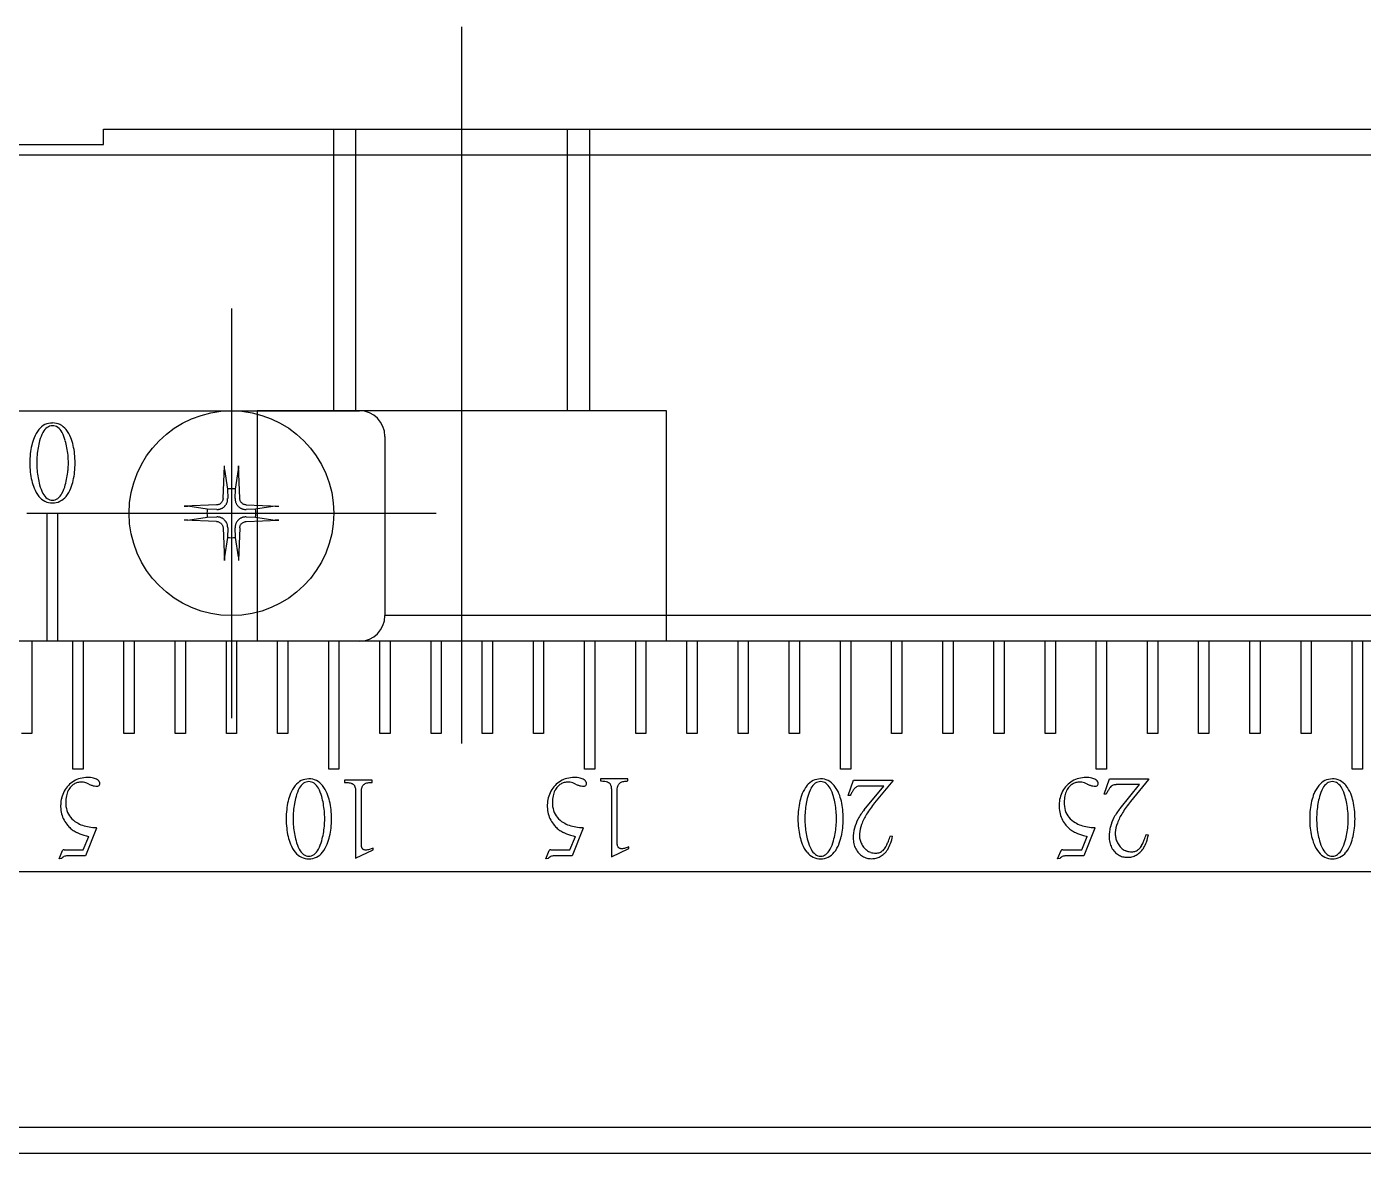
# Model space of a CAD drawing. Extents: x 1 to 272, y 0 to 189.
# Drawn here: x 140.26 to 166.38, y 167.35 to 189.35 of the extents above; entities that cross this region are included whole.
import ezdxf

# ---------------------------------------------------------------- set-up
doc = ezdxf.new("R2010")
doc.units = 0
doc.linetypes.add('CENTER', pattern=[50.8, 31.75, -6.35, 6.35, -6.35])
doc.linetypes.add('DASHED', pattern=[19.05, 12.7, -6.35])
doc.layers.get('0').update_dxf_attribs({"linetype": 'CONTINUOUS'})
doc.layers.add('CENTER', color=1, linetype='CENTER')

msp = doc.modelspace()

# ---------------------------------------------------------------- linework, layer by layer
at = {"color": 7, "linetype": 'CONTINUOUS'}
for p, q in [((141.765, 187.045), (141.765, 187.345)), ((141.765, 187.345), (180.765, 187.345)), ((130.765, 187.045), (141.765, 187.045)), ((91.265, 186.845), (181.265, 186.845)), ((125.765, 181.845), (146.765, 181.845)), ((147.265, 181.345), (147.265, 177.845)), ((144.102, 180.134), (144.127, 180.771)), ((144.126, 180.76), (144.127, 180.771)), ((144.126, 180.75), (144.126, 180.76)), ((144.126, 180.739), (144.126, 180.75)), ((144.126, 180.734), (144.126, 180.739)), ((144.126, 180.729), (144.126, 180.734)), ((144.126, 180.72), (144.126, 180.729)), ((144.403, 180.771), (144.403, 180.76)), ((144.427, 180.134), (144.403, 180.771)), ((144.403, 180.76), (144.403, 180.75)), ((144.403, 180.75), (144.403, 180.739)), ((144.403, 180.739), (144.403, 180.734)), ((144.403, 180.734), (144.403, 180.729)), ((144.403, 180.729), (144.403, 180.72)), ((144.126, 180.716), (144.126, 180.72)), ((144.127, 180.712), (144.126, 180.716)), ((144.127, 180.708), (144.127, 180.712)), ((144.127, 180.705), (144.127, 180.708)), ((144.127, 180.702), (144.127, 180.705)), ((144.128, 180.699), (144.127, 180.702)), ((144.128, 180.699), (144.187, 180.317)), ((144.342, 180.317), (144.402, 180.699)), ((144.403, 180.712), (144.402, 180.708)), ((144.402, 180.708), (144.402, 180.705)), ((144.402, 180.705), (144.402, 180.702)), ((144.402, 180.702), (144.402, 180.699)), ((144.403, 180.72), (144.403, 180.716)), ((144.403, 180.716), (144.403, 180.712)), ((144.187, 180.317), (144.192, 180.132)), ((144.338, 180.132), (144.342, 180.317)), ((143.975, 180.008), (143.339, 179.983)), ((143.339, 179.983), (143.349, 179.984)), ((143.349, 179.984), (143.36, 179.984)), ((143.36, 179.984), (143.37, 179.984)), ((143.37, 179.984), (143.375, 179.984)), ((143.375, 179.984), (143.38, 179.984)), ((143.38, 179.984), (143.39, 179.984)), ((143.39, 179.984), (143.394, 179.983)), ((143.394, 179.983), (143.398, 179.983)), ((143.398, 179.983), (143.402, 179.983)), ((143.402, 179.983), (143.405, 179.983)), ((143.405, 179.983), (143.408, 179.982)), ((143.408, 179.982), (143.411, 179.982)), ((143.792, 179.922), (143.411, 179.982)), ((143.988, 180.009), (143.975, 180.008)), ((144, 180.011), (143.988, 180.009)), ((144.012, 180.014), (144, 180.011)), ((144.023, 180.018), (144.012, 180.014)), ((144.035, 180.024), (144.023, 180.018)), ((144.045, 180.03), (144.035, 180.024)), ((144.055, 180.038), (144.045, 180.03)), ((144.064, 180.046), (144.055, 180.038)), ((144.072, 180.055), (144.064, 180.046)), ((144.079, 180.065), (144.072, 180.055)), ((144.086, 180.075), (144.079, 180.065)), ((144.091, 180.087), (144.086, 180.075)), ((144.096, 180.098), (144.091, 180.087)), ((144.099, 180.11), (144.096, 180.098)), ((144.101, 180.122), (144.099, 180.11)), ((144.102, 180.134), (144.101, 180.122)), ((144.428, 180.122), (144.427, 180.134)), ((144.43, 180.11), (144.428, 180.122)), ((144.433, 180.098), (144.43, 180.11)), ((144.438, 180.086), (144.433, 180.098)), ((144.443, 180.075), (144.438, 180.086)), ((144.45, 180.064), (144.443, 180.075)), ((144.457, 180.055), (144.45, 180.064)), ((144.465, 180.046), (144.457, 180.055)), ((144.474, 180.038), (144.465, 180.046)), ((144.484, 180.03), (144.474, 180.038)), ((144.495, 180.024), (144.484, 180.03)), ((144.506, 180.018), (144.495, 180.024)), ((144.518, 180.014), (144.506, 180.018)), ((144.53, 180.011), (144.518, 180.014)), ((144.542, 180.009), (144.53, 180.011)), ((144.554, 180.008), (144.542, 180.009)), ((144.554, 180.008), (145.191, 179.983)), ((145.119, 179.982), (144.737, 179.922)), ((145.119, 179.982), (145.121, 179.982)), ((145.121, 179.982), (145.124, 179.983)), ((145.124, 179.983), (145.128, 179.983)), ((145.128, 179.983), (145.131, 179.983)), ((145.131, 179.983), (145.135, 179.983)), ((145.135, 179.983), (145.14, 179.984)), ((145.14, 179.984), (145.149, 179.984)), ((145.149, 179.984), (145.154, 179.984)), ((145.154, 179.984), (145.159, 179.984)), ((145.159, 179.984), (145.17, 179.984)), ((145.17, 179.984), (145.18, 179.984)), ((145.18, 179.984), (145.191, 179.983)), ((140.665, 177.345), (140.665, 179.845)), ((140.665, 179.845), (140.865, 179.845)), ((140.865, 179.845), (140.865, 177.345)), ((143.349, 179.707), (143.339, 179.707)), ((143.975, 179.683), (143.339, 179.707)), ((143.36, 179.706), (143.349, 179.707)), ((143.37, 179.706), (143.36, 179.706)), ((143.375, 179.706), (143.37, 179.706)), ((143.38, 179.706), (143.375, 179.706)), ((143.39, 179.707), (143.38, 179.706)), ((143.394, 179.707), (143.39, 179.707)), ((143.398, 179.707), (143.394, 179.707)), ((143.402, 179.707), (143.398, 179.707)), ((143.405, 179.708), (143.402, 179.707)), ((143.408, 179.708), (143.405, 179.708)), ((143.411, 179.708), (143.408, 179.708)), ((143.411, 179.708), (143.792, 179.768)), ((143.977, 179.918), (143.792, 179.922)), ((143.792, 179.768), (143.977, 179.772)), ((144.737, 179.922), (144.552, 179.918)), ((144.552, 179.772), (144.737, 179.768)), ((144.554, 179.683), (145.191, 179.707)), ((144.737, 179.768), (145.119, 179.708)), ((145.121, 179.708), (145.119, 179.708)), ((145.124, 179.708), (145.121, 179.708)), ((145.128, 179.707), (145.124, 179.708)), ((145.131, 179.707), (145.128, 179.707)), ((145.135, 179.707), (145.131, 179.707)), ((145.14, 179.707), (145.135, 179.707)), ((145.149, 179.706), (145.14, 179.707)), ((145.154, 179.706), (145.149, 179.706)), ((145.159, 179.706), (145.154, 179.706)), ((145.17, 179.706), (145.159, 179.706)), ((145.18, 179.707), (145.17, 179.706)), ((145.191, 179.707), (145.18, 179.707)), ((143.975, 179.683), (143.987, 179.682)), ((143.987, 179.682), (143.999, 179.68)), ((143.999, 179.68), (144.011, 179.676)), ((144.011, 179.676), (144.023, 179.672)), ((144.023, 179.672), (144.034, 179.666)), ((144.034, 179.666), (144.045, 179.66)), ((144.045, 179.66), (144.055, 179.652)), ((144.055, 179.652), (144.064, 179.644)), ((144.064, 179.644), (144.072, 179.636)), ((144.072, 179.636), (144.079, 179.626)), ((144.079, 179.626), (144.086, 179.615)), ((144.086, 179.615), (144.091, 179.604)), ((144.091, 179.604), (144.096, 179.592)), ((144.096, 179.592), (144.099, 179.58)), ((144.099, 179.58), (144.101, 179.568)), ((144.101, 179.568), (144.102, 179.556)), ((144.102, 179.556), (144.127, 178.919)), ((144.192, 179.558), (144.187, 179.373)), ((144.342, 179.373), (144.338, 179.558)), ((144.427, 179.556), (144.403, 178.919)), ((144.427, 179.556), (144.428, 179.568)), ((144.428, 179.568), (144.43, 179.58)), ((144.43, 179.58), (144.433, 179.592)), ((144.433, 179.592), (144.438, 179.604)), ((144.438, 179.604), (144.443, 179.615)), ((144.443, 179.615), (144.45, 179.626)), ((144.45, 179.626), (144.457, 179.635)), ((144.457, 179.635), (144.465, 179.644)), ((144.465, 179.644), (144.474, 179.652)), ((144.474, 179.652), (144.484, 179.66)), ((144.484, 179.66), (144.495, 179.666)), ((144.495, 179.666), (144.506, 179.672)), ((144.506, 179.672), (144.517, 179.676)), ((144.517, 179.676), (144.53, 179.679)), ((144.53, 179.679), (144.542, 179.682)), ((144.542, 179.682), (144.554, 179.683)), ((144.187, 179.373), (144.128, 178.991)), ((144.402, 178.991), (144.342, 179.373)), ((144.126, 178.974), (144.127, 178.979)), ((144.126, 178.97), (144.126, 178.974)), ((144.126, 178.961), (144.126, 178.97)), ((144.126, 178.956), (144.126, 178.961)), ((144.126, 178.951), (144.126, 178.956)), ((144.126, 178.94), (144.126, 178.951)), ((144.126, 178.93), (144.126, 178.94)), ((144.127, 178.919), (144.126, 178.93)), ((144.127, 178.988), (144.128, 178.991)), ((144.127, 178.985), (144.127, 178.988)), ((144.127, 178.982), (144.127, 178.985)), ((144.127, 178.979), (144.127, 178.982)), ((144.402, 178.991), (144.402, 178.988)), ((144.402, 178.988), (144.402, 178.985)), ((144.402, 178.985), (144.402, 178.982)), ((144.402, 178.982), (144.403, 178.979)), ((144.403, 178.979), (144.403, 178.974)), ((144.403, 178.974), (144.403, 178.97)), ((144.403, 178.97), (144.403, 178.961)), ((144.403, 178.961), (144.403, 178.956)), ((144.403, 178.956), (144.403, 178.951)), ((144.403, 178.951), (144.403, 178.94)), ((144.403, 178.94), (144.403, 178.93)), ((144.403, 178.93), (144.403, 178.919)), ((180.765, 177.845), (147.265, 177.845)), ((181.265, 177.345), (91.265, 177.345)), ((140.365, 177.345), (140.365, 175.545)), ((141.165, 174.845), (141.165, 177.345)), ((141.365, 177.345), (141.365, 174.845)), ((142.165, 175.545), (142.165, 177.345)), ((142.365, 177.345), (142.365, 175.545)), ((143.165, 175.545), (143.165, 177.345)), ((143.365, 177.345), (143.365, 175.545)), ((144.165, 175.545), (144.165, 177.345)), ((144.365, 177.345), (144.365, 175.545)), ((145.165, 175.545), (145.165, 177.345)), ((145.365, 177.345), (145.365, 175.545)), ((146.165, 174.845), (146.165, 177.345)), ((146.365, 177.345), (146.365, 174.845)), ((147.165, 175.545), (147.165, 177.345)), ((147.365, 177.345), (147.365, 175.545)), ((148.165, 175.545), (148.165, 177.345)), ((148.365, 177.345), (148.365, 175.545)), ((149.165, 175.545), (149.165, 177.345)), ((149.365, 177.345), (149.365, 175.545)), ((150.165, 175.545), (150.165, 177.345)), ((150.365, 177.345), (150.365, 175.545)), ((151.165, 174.845), (151.165, 177.345)), ((151.365, 177.345), (151.365, 174.845)), ((152.165, 175.545), (152.165, 177.345)), ((152.365, 177.345), (152.365, 175.545)), ((153.165, 175.545), (153.165, 177.345)), ((153.365, 177.345), (153.365, 175.545)), ((154.165, 175.545), (154.165, 177.345)), ((154.365, 177.345), (154.365, 175.545)), ((155.165, 175.545), (155.165, 177.345)), ((155.365, 177.345), (155.365, 175.545)), ((156.165, 174.845), (156.165, 177.345)), ((156.365, 177.345), (156.365, 174.845)), ((157.165, 175.545), (157.165, 177.345)), ((157.365, 177.345), (157.365, 175.545)), ((158.165, 175.545), (158.165, 177.345)), ((158.365, 177.345), (158.365, 175.545)), ((159.165, 175.545), (159.165, 177.345)), ((159.365, 177.345), (159.365, 175.545)), ((160.165, 175.545), (160.165, 177.345)), ((160.365, 177.345), (160.365, 175.545)), ((161.165, 174.845), (161.165, 177.345)), ((161.365, 177.345), (161.365, 174.845)), ((162.165, 175.545), (162.165, 177.345)), ((162.365, 177.345), (162.365, 175.545)), ((163.165, 175.545), (163.165, 177.345)), ((163.365, 177.345), (163.365, 175.545)), ((164.165, 175.545), (164.165, 177.345)), ((164.365, 177.345), (164.365, 175.545)), ((165.165, 175.545), (165.165, 177.345)), ((165.365, 177.345), (165.365, 175.545)), ((166.165, 174.845), (166.165, 177.345)), ((166.365, 177.345), (166.365, 174.845)), ((140.365, 175.545), (140.165, 175.545)), ((142.365, 175.545), (142.165, 175.545)), ((143.365, 175.545), (143.165, 175.545)), ((144.365, 175.545), (144.165, 175.545)), ((145.365, 175.545), (145.165, 175.545)), ((147.365, 175.545), (147.165, 175.545)), ((148.365, 175.545), (148.165, 175.545)), ((149.365, 175.545), (149.165, 175.545)), ((150.365, 175.545), (150.165, 175.545)), ((152.365, 175.545), (152.165, 175.545)), ((153.365, 175.545), (153.165, 175.545)), ((154.365, 175.545), (154.165, 175.545)), ((155.365, 175.545), (155.165, 175.545)), ((157.365, 175.545), (157.165, 175.545)), ((158.365, 175.545), (158.165, 175.545)), ((159.365, 175.545), (159.165, 175.545)), ((160.365, 175.545), (160.165, 175.545)), ((162.365, 175.545), (162.165, 175.545)), ((163.365, 175.545), (163.165, 175.545)), ((164.365, 175.545), (164.165, 175.545)), ((165.365, 175.545), (165.165, 175.545)), ((141.365, 174.845), (141.165, 174.845)), ((146.365, 174.845), (146.165, 174.845)), ((151.365, 174.845), (151.165, 174.845)), ((156.365, 174.845), (156.165, 174.845)), ((161.365, 174.845), (161.165, 174.845)), ((166.365, 174.845), (166.165, 174.845)), ((147.013, 174.629), (146.477, 174.629)), ((146.477, 174.629), (146.477, 174.588)), ((146.477, 174.588), (146.499, 174.588)), ((146.499, 174.588), (146.521, 174.587)), ((146.521, 174.587), (146.543, 174.585)), ((146.543, 174.585), (146.564, 174.582)), ((146.564, 174.582), (146.585, 174.578)), ((146.585, 174.578), (146.604, 174.573)), ((146.604, 174.573), (146.613, 174.569)), ((146.613, 174.569), (146.622, 174.565)), ((146.622, 174.565), (146.631, 174.561)), ((146.631, 174.561), (146.64, 174.556)), ((146.64, 174.556), (146.646, 174.55)), ((146.646, 174.55), (146.652, 174.544)), ((146.652, 174.544), (146.658, 174.538)), ((146.658, 174.538), (146.663, 174.531)), ((146.663, 174.531), (146.668, 174.524)), ((146.668, 174.524), (146.672, 174.516)), ((146.672, 174.516), (146.675, 174.508)), ((146.675, 174.508), (146.679, 174.5)), ((146.679, 174.5), (146.683, 174.484)), ((146.683, 174.484), (146.686, 174.466)), ((146.686, 174.466), (146.688, 174.449)), ((146.805, 174.438), (146.809, 174.461)), ((146.809, 174.461), (146.811, 174.472)), ((146.811, 174.472), (146.814, 174.483)), ((146.814, 174.483), (146.818, 174.494)), ((146.818, 174.494), (146.822, 174.504)), ((146.822, 174.504), (146.827, 174.514)), ((146.827, 174.514), (146.833, 174.524)), ((146.833, 174.524), (146.84, 174.533)), ((146.84, 174.533), (146.847, 174.541)), ((146.847, 174.541), (146.855, 174.549)), ((146.855, 174.549), (146.864, 174.556)), ((146.864, 174.556), (146.87, 174.56)), ((146.87, 174.56), (146.878, 174.564)), ((146.878, 174.564), (146.894, 174.571)), ((146.894, 174.571), (146.912, 174.576)), ((146.912, 174.576), (146.931, 174.58)), ((146.931, 174.58), (146.951, 174.583)), ((146.951, 174.583), (146.972, 174.586)), ((146.972, 174.586), (146.993, 174.587)), ((146.993, 174.587), (147.013, 174.588)), ((147.013, 174.588), (147.013, 174.629)), ((152.013, 174.656), (151.477, 174.656)), ((151.477, 174.656), (151.477, 174.615)), ((151.477, 174.615), (151.499, 174.615)), ((151.499, 174.615), (151.521, 174.613)), ((151.521, 174.613), (151.543, 174.611)), ((151.543, 174.611), (151.564, 174.609)), ((151.564, 174.609), (151.585, 174.604)), ((151.585, 174.604), (151.604, 174.599)), ((151.604, 174.599), (151.613, 174.596)), ((151.613, 174.596), (151.622, 174.592)), ((151.622, 174.592), (151.631, 174.587)), ((151.631, 174.587), (151.64, 174.582)), ((151.64, 174.582), (151.646, 174.577)), ((151.646, 174.577), (151.652, 174.571)), ((151.652, 174.571), (151.658, 174.564)), ((151.658, 174.564), (151.663, 174.558)), ((151.663, 174.558), (151.668, 174.55)), ((151.668, 174.55), (151.672, 174.543)), ((151.672, 174.543), (151.675, 174.535)), ((151.675, 174.535), (151.679, 174.527)), ((151.679, 174.527), (151.683, 174.51)), ((151.683, 174.51), (151.686, 174.493)), ((151.686, 174.493), (151.688, 174.475)), ((151.688, 174.475), (151.689, 174.458)), ((151.803, 174.442), (151.805, 174.465)), ((151.805, 174.465), (151.809, 174.487)), ((151.809, 174.487), (151.811, 174.499)), ((151.811, 174.499), (151.814, 174.509)), ((151.814, 174.509), (151.818, 174.52)), ((151.818, 174.52), (151.822, 174.531)), ((151.822, 174.531), (151.827, 174.541)), ((151.827, 174.541), (151.833, 174.55)), ((151.833, 174.55), (151.84, 174.559)), ((151.84, 174.559), (151.847, 174.568)), ((151.847, 174.568), (151.855, 174.575)), ((151.855, 174.575), (151.864, 174.582)), ((151.864, 174.582), (151.87, 174.587)), ((151.87, 174.587), (151.878, 174.59)), ((151.878, 174.59), (151.894, 174.597)), ((151.894, 174.597), (151.912, 174.602)), ((151.912, 174.602), (151.931, 174.607)), ((151.931, 174.607), (151.951, 174.61)), ((151.951, 174.61), (151.972, 174.612)), ((151.972, 174.612), (151.993, 174.614)), ((151.993, 174.614), (152.013, 174.615)), ((152.013, 174.615), (152.013, 174.656)), ((156.316, 174.332), (156.422, 174.629)), ((156.422, 174.629), (157.188, 174.629)), ((157.011, 174.517), (156.554, 174.517)), ((156.629, 174.052), (157.011, 174.517)), ((157.188, 174.619), (156.833, 174.187)), ((157.188, 174.629), (157.188, 174.619)), ((161.316, 174.358), (161.422, 174.656)), ((161.422, 174.656), (162.188, 174.656)), ((162.011, 174.544), (161.554, 174.544)), ((161.629, 174.079), (162.011, 174.544)), ((162.188, 174.645), (161.833, 174.213)), ((162.188, 174.656), (162.188, 174.645)), ((146.688, 174.449), (146.689, 174.431)), ((146.689, 174.431), (146.689, 173.105)), ((146.803, 174.415), (146.805, 174.438)), ((146.803, 174.393), (146.803, 174.415)), ((146.803, 173.382), (146.803, 174.393)), ((151.689, 174.458), (151.689, 173.131)), ((151.803, 174.419), (151.803, 174.442)), ((151.803, 173.408), (151.803, 174.419)), ((156.356, 174.332), (156.316, 174.332)), ((161.356, 174.358), (161.316, 174.358)), ((141.628, 173.692), (141.414, 173.152)), ((151.138, 173.692), (150.924, 173.152)), ((161.138, 173.692), (160.924, 173.152)), ((141.37, 173.272), (141.48, 173.533)), ((150.879, 173.272), (150.989, 173.533)), ((157.141, 173.543), (157.182, 173.537)), ((160.879, 173.272), (160.989, 173.533)), ((162.141, 173.569), (162.182, 173.563)), ((140.899, 173.094), (140.966, 173.258)), ((140.999, 173.272), (141.37, 173.272)), ((146.689, 173.105), (147.033, 173.27)), ((146.803, 173.372), (146.803, 173.382)), ((146.803, 173.361), (146.803, 173.372)), ((146.804, 173.351), (146.803, 173.361)), ((146.806, 173.34), (146.804, 173.351)), ((146.808, 173.33), (146.806, 173.34)), ((146.811, 173.32), (146.808, 173.33)), ((146.814, 173.311), (146.811, 173.32)), ((146.819, 173.302), (146.814, 173.311)), ((146.824, 173.294), (146.819, 173.302)), ((146.828, 173.29), (146.824, 173.294)), ((146.831, 173.286), (146.828, 173.29)), ((146.835, 173.283), (146.831, 173.286)), ((146.839, 173.279), (146.835, 173.283)), ((146.843, 173.277), (146.839, 173.279)), ((146.847, 173.274), (146.843, 173.277)), ((146.852, 173.272), (146.847, 173.274)), ((146.856, 173.27), (146.852, 173.272)), ((146.861, 173.269), (146.856, 173.27)), ((146.866, 173.268), (146.861, 173.269)), ((146.876, 173.266), (146.866, 173.268)), ((146.886, 173.266), (146.876, 173.266)), ((146.905, 173.267), (146.886, 173.266)), ((146.924, 173.269), (146.905, 173.267)), ((146.943, 173.273), (146.924, 173.269)), ((146.961, 173.278), (146.943, 173.273)), ((146.998, 173.289), (146.961, 173.278)), ((147.033, 173.302), (146.998, 173.289)), ((147.033, 173.27), (147.033, 173.302)), ((150.409, 173.094), (150.476, 173.258)), ((150.509, 173.272), (150.879, 173.272)), ((151.689, 173.131), (152.033, 173.296)), ((151.803, 173.398), (151.803, 173.408)), ((151.803, 173.388), (151.803, 173.398)), ((151.804, 173.377), (151.803, 173.388)), ((151.806, 173.367), (151.804, 173.377)), ((151.808, 173.357), (151.806, 173.367)), ((151.811, 173.347), (151.808, 173.357)), ((151.814, 173.337), (151.811, 173.347)), ((151.819, 173.328), (151.814, 173.337)), ((151.824, 173.32), (151.819, 173.328)), ((151.828, 173.316), (151.824, 173.32)), ((151.831, 173.312), (151.828, 173.316)), ((151.835, 173.309), (151.831, 173.312)), ((151.839, 173.306), (151.835, 173.309)), ((151.843, 173.303), (151.839, 173.306)), ((151.847, 173.301), (151.843, 173.303)), ((151.852, 173.299), (151.847, 173.301)), ((151.856, 173.297), (151.852, 173.299)), ((151.861, 173.295), (151.856, 173.297)), ((151.866, 173.294), (151.861, 173.295)), ((151.876, 173.293), (151.866, 173.294)), ((151.886, 173.292), (151.876, 173.293)), ((151.905, 173.293), (151.886, 173.292)), ((151.924, 173.296), (151.905, 173.293)), ((151.943, 173.3), (151.924, 173.296)), ((151.961, 173.304), (151.943, 173.3)), ((151.998, 173.316), (151.961, 173.304)), ((152.033, 173.329), (151.998, 173.316)), ((152.033, 173.296), (152.033, 173.329)), ((157.051, 173.327), (157.072, 173.369)), ((160.409, 173.094), (160.476, 173.258)), ((160.509, 173.272), (160.879, 173.272)), ((162.051, 173.353), (162.072, 173.395)), ((140.944, 173.099), (140.899, 173.094)), ((141.414, 173.152), (141.041, 173.152)), ((150.453, 173.099), (150.409, 173.094)), ((150.924, 173.152), (150.551, 173.152)), ((160.453, 173.099), (160.409, 173.094)), ((160.924, 173.152), (160.551, 173.152)), ((92.265, 172.845), (180.265, 172.845)), ((181.265, 167.845), (91.265, 167.845)), ((91.765, 167.345), (180.765, 167.345))]:
    msp.add_line(p, q, dxfattribs=at)
at = {"color": 3, "linetype": 'DASHED'}
for p, q in [((146.265, 181.845), (146.265, 187.345)), ((146.698, 181.845), (146.698, 187.345)), ((150.832, 181.845), (150.832, 187.345)), ((151.265, 181.845), (151.265, 187.345)), ((152.765, 181.845), (144.765, 181.845)), ((144.765, 181.845), (144.765, 177.345)), ((152.765, 177.345), (152.765, 181.845))]:
    msp.add_line(p, q, dxfattribs=at)
at = {"color": 7, "linetype": 'CONTINUOUS'}
msp.add_circle((144.265, 179.845), 2, dxfattribs=at)
for centre, radius, start, end in [((146.765, 181.345), 0.5, 0, 90), ((140.779, 181.255), 0.356, 116.2729, 141.1261), ((140.838, 181.288), 0.291, 126.7157, 152.2786), ((140.764, 181.272), 0.334, 89.2919, 115.2597), ((140.766, 181.375), 0.178, 89.5975, 125.2384), ((140.772, 181.271), 0.336, 64.7936, 90.6548), ((140.769, 181.377), 0.177, 54.7577, 90.348), ((140.696, 181.286), 0.293, 28.0577, 53.3426), ((140.757, 181.255), 0.356, 38.8739, 63.7271), ((141.401, 180.927), 1.067, 158.4257, 166.7665), ((140.982, 181.094), 0.615, 141.322, 158.56), ((141.867, 180.875), 1.404, 164.0998, 169.8418), ((141.217, 181.082), 0.722, 151.8651, 165.7722), ((140.328, 181.082), 0.713, 14.5816, 28.6061), ((139.679, 180.87), 1.395, 10.4551, 16.2875), ((140.552, 181.093), 0.617, 21.4624, 38.6555), ((140.109, 180.92), 1.093, 13.2098, 21.3991), ((142.015, 180.829), 1.69, 173.9893, 180.1283), ((141.649, 180.868), 1.322, 166.768, 174.0003), ((142.025, 180.847), 1.564, 169.8375, 175.1847), ((139.538, 180.845), 1.539, 4.9857, 10.449), ((139.874, 180.865), 1.334, 6.0315, 13.2001), ((139.532, 180.829), 1.678, 359.881, 6.0309), ((141.999, 180.822), 1.674, 179.8807, 186.0387), ((142.251, 180.827), 1.791, 175.1774, 180.0578), ((142.125, 180.825), 1.665, 179.9697, 185.0017), ((139.34, 180.827), 1.738, 359.9442, 4.9832), ((139.485, 180.825), 1.593, 354.795, 0.0242), ((139.564, 180.823), 1.646, 353.9099, 0.1105), ((141.647, 180.785), 1.32, 186.0471, 193.2628), ((141.407, 180.729), 1.073, 193.2882, 201.5696), ((142.026, 180.816), 1.566, 185.0093, 190.2518), ((141.971, 180.807), 1.51, 190.2609, 195.6321), ((139.57, 180.816), 1.507, 343.9788, 349.4048), ((139.548, 180.819), 1.529, 349.4141, 354.7865), ((140.078, 180.742), 1.125, 338.7761, 346.7628), ((139.87, 180.79), 1.338, 346.7882, 353.9019), ((140.993, 180.563), 0.627, 201.378, 218.3895), ((141.267, 180.59), 0.774, 194.2709, 207.586), ((140.852, 180.372), 0.305, 207.3429, 232.1158), ((140.68, 180.375), 0.308, 308.0346, 332.5067), ((140.245, 180.603), 0.8, 332.3497, 345.2539), ((140.53, 180.57), 0.642, 321.8067, 338.4258), ((144.265, 179.845), 0.479, 80.6957, 99.3043), ((140.78, 180.396), 0.356, 218.658, 243.5476), ((140.764, 180.379), 0.334, 244.6264, 270.6532), ((140.767, 180.271), 0.173, 233.6842, 270.279), ((140.768, 180.269), 0.171, 269.8353, 306.5002), ((140.772, 180.377), 0.332, 269.2937, 295.4267), ((140.754, 180.399), 0.359, 296.5466, 321.2478), ((143.989, 180.12), 0.201, 296.2694, 302.6116), ((143.984, 180.127), 0.209, 302.6454, 308.7756), ((143.988, 180.122), 0.202, 308.7204, 314.9342), ((143.988, 180.121), 0.202, 315.0678, 321.2775), ((143.982, 180.126), 0.209, 321.2249, 327.3542), ((143.99, 180.121), 0.201, 327.3884, 333.7306), ((143.978, 180.127), 0.214, 333.7006, 339.428), ((143.986, 180.124), 0.206, 339.386, 345.0043), ((143.976, 180.127), 0.216, 345.0596, 350.4557), ((143.969, 180.128), 0.222, 350.4292, 355.7575), ((143.979, 180.127), 0.212, 355.7311, 1.3135), ((144.55, 180.127), 0.213, 178.6874, 184.268), ((144.56, 180.128), 0.222, 184.2424, 189.5709), ((144.553, 180.127), 0.216, 189.5456, 194.9391), ((144.543, 180.124), 0.206, 194.9953, 200.6145), ((144.552, 180.127), 0.214, 200.572, 206.2994), ((144.539, 180.121), 0.201, 206.2694, 212.6116), ((144.547, 180.126), 0.209, 212.6454, 218.7756), ((144.541, 180.121), 0.202, 218.7204, 224.9342), ((144.541, 180.122), 0.202, 225.0678, 231.2775), ((144.546, 180.127), 0.209, 231.2249, 237.3542), ((144.541, 180.12), 0.201, 237.3884, 243.7306), ((144.265, 179.845), 0.479, 170.6957, 189.3043), ((143.982, 180.13), 0.213, 268.6874, 274.268), ((143.982, 179.56), 0.212, 85.7311, 91.3135), ((143.982, 180.14), 0.222, 274.2424, 279.5709), ((143.982, 179.55), 0.222, 80.4292, 85.7575), ((143.983, 180.134), 0.216, 279.5456, 284.9391), ((143.983, 179.556), 0.216, 75.0596, 80.4557), ((143.985, 180.124), 0.206, 284.9953, 290.6145), ((143.985, 179.566), 0.206, 69.386, 75.0043), ((143.982, 180.132), 0.214, 290.572, 296.2994), ((143.982, 179.558), 0.214, 63.7006, 69.428), ((143.989, 179.57), 0.201, 57.3884, 63.7306), ((143.984, 179.563), 0.209, 51.2249, 57.3542), ((143.988, 179.568), 0.202, 45.0678, 51.2775), ((143.988, 179.569), 0.202, 38.7204, 44.9342), ((143.982, 179.564), 0.209, 32.6454, 38.7756), ((144.547, 179.564), 0.209, 141.2249, 147.3542), ((144.541, 179.569), 0.202, 135.0678, 141.2775), ((144.541, 179.569), 0.202, 128.7204, 134.9342), ((144.546, 179.563), 0.209, 122.6454, 128.7756), ((144.541, 179.57), 0.201, 116.2694, 122.6116), ((144.547, 180.132), 0.214, 243.7006, 249.428), ((144.547, 179.558), 0.214, 110.572, 116.2994), ((144.544, 180.124), 0.206, 249.386, 255.0043), ((144.544, 179.566), 0.206, 104.9953, 110.6145), ((144.546, 180.134), 0.216, 255.0596, 260.4557), ((144.546, 179.556), 0.216, 99.5456, 104.9391), ((144.548, 180.14), 0.222, 260.4292, 265.7575), ((144.548, 179.55), 0.222, 94.2424, 99.5709), ((144.547, 180.13), 0.212, 265.7311, 271.3135), ((144.547, 179.56), 0.213, 88.6874, 94.268), ((144.265, 179.845), 0.479, 350.6957, 9.3043), ((143.99, 179.569), 0.201, 26.2694, 32.6116), ((143.978, 179.563), 0.214, 20.572, 26.2994), ((143.986, 179.566), 0.206, 14.9953, 20.6145), ((143.976, 179.563), 0.216, 9.5456, 14.9391), ((143.969, 179.562), 0.222, 4.2424, 9.5709), ((143.979, 179.563), 0.213, 358.6874, 4.268), ((144.55, 179.563), 0.212, 175.7311, 181.3135), ((144.56, 179.562), 0.222, 170.4292, 175.7575), ((144.553, 179.563), 0.216, 165.0596, 170.4557), ((144.543, 179.566), 0.206, 159.386, 165.0043), ((144.552, 179.563), 0.214, 153.7006, 159.428), ((144.539, 179.569), 0.201, 147.3884, 153.7306), ((144.265, 179.845), 0.479, 260.6957, 279.3043), ((146.765, 177.845), 0.5, 270, 0), ((141.483, 174.147), 0.556, 136.7918, 151.0148), ((141.374, 174.28), 0.332, 136.8732, 153.9198), ((141.438, 174.189), 0.493, 120.7739, 136.7817), ((141.349, 174.296), 0.303, 121.5113, 135.9675), ((141.428, 174.202), 0.477, 104.1459, 120.5209), ((141.33, 174.325), 0.269, 105.6366, 121.3182), ((141.337, 174.299), 0.295, 90.7211, 105.4421), ((141.451, 174.101), 0.581, 89.6263, 103.9812), ((141.33, 174.387), 0.208, 77.9993, 89.3203), ((141.293, 174.204), 0.394, 70.7805, 78.1713), ((141.194, 173.917), 0.698, 65.8334, 70.8777), ((141.462, 174.162), 0.521, 78.2451, 90.7659), ((141.733, 175.119), 0.62, 245.85, 251.6275), ((141.664, 174.911), 0.4, 251.5675, 259.3119), ((141.525, 174.457), 0.218, 56.1652, 78.5243), ((141.638, 174.77), 0.257, 259.2315, 269.6241), ((141.639, 174.579), 0.066, 268.0277, 295.4071), ((141.571, 174.533), 0.13, 39.3474, 54.6593), ((141.649, 174.556), 0.0408, 297.1293, 334.954), ((141.581, 174.542), 0.117, 21.5057, 39.093), ((141.619, 174.568), 0.0728, 336.281, 1.8872), ((141.676, 174.578), 0.015, 11.5786, 25.2913), ((141.655, 174.573), 0.0361, 4.316, 11.9442), ((141.617, 174.57), 0.0745, 359.7689, 4.4732), ((145.992, 174.143), 0.615, 141.322, 158.56), ((145.788, 174.304), 0.356, 116.2729, 141.1261), ((146.227, 174.132), 0.722, 151.8651, 165.7722), ((145.847, 174.337), 0.291, 126.7157, 152.2786), ((145.773, 174.321), 0.334, 89.2919, 115.2597), ((145.776, 174.425), 0.178, 89.5975, 125.2384), ((145.781, 174.32), 0.336, 64.7936, 90.6548), ((145.779, 174.426), 0.177, 54.7577, 90.348), ((145.706, 174.335), 0.293, 28.0577, 53.3426), ((145.767, 174.304), 0.356, 38.8739, 63.7271), ((145.338, 174.132), 0.713, 14.5816, 28.6061), ((145.562, 174.143), 0.617, 21.4624, 38.6555), ((150.993, 174.147), 0.556, 136.7918, 151.0148), ((150.883, 174.28), 0.332, 136.8732, 153.9198), ((150.948, 174.189), 0.493, 120.7739, 136.7817), ((150.859, 174.296), 0.303, 121.5113, 135.9675), ((150.937, 174.202), 0.477, 104.1459, 120.5209), ((150.84, 174.325), 0.269, 105.6366, 121.3182), ((150.846, 174.299), 0.295, 90.7211, 105.4421), ((150.961, 174.101), 0.581, 89.6263, 103.9812), ((150.84, 174.387), 0.208, 77.9993, 89.3203), ((150.803, 174.204), 0.394, 70.7805, 78.1713), ((150.704, 173.917), 0.698, 65.8334, 70.8777), ((150.972, 174.162), 0.521, 78.2451, 90.7659), ((151.243, 175.119), 0.62, 245.85, 251.6275), ((151.174, 174.911), 0.4, 251.5675, 259.3119), ((151.035, 174.457), 0.218, 56.1652, 78.5243), ((151.148, 174.77), 0.257, 259.2315, 269.6241), ((151.149, 174.579), 0.066, 268.0277, 295.4071), ((151.081, 174.533), 0.13, 39.3474, 54.6593), ((151.158, 174.556), 0.0408, 297.1293, 334.954), ((151.091, 174.542), 0.117, 21.5057, 39.093), ((151.129, 174.568), 0.0728, 336.281, 1.8872), ((151.186, 174.578), 0.015, 11.5786, 25.2913), ((151.165, 174.573), 0.0361, 4.316, 11.9442), ((151.127, 174.57), 0.0745, 359.7689, 4.4732), ((155.992, 174.143), 0.615, 141.322, 158.56), ((155.788, 174.304), 0.356, 116.2729, 141.1261), ((156.227, 174.132), 0.722, 151.8651, 165.7722), ((155.847, 174.337), 0.291, 126.7157, 152.2786), ((155.773, 174.321), 0.334, 89.2919, 115.2597), ((155.776, 174.425), 0.178, 89.5975, 125.2384), ((155.781, 174.32), 0.336, 64.7936, 90.6548), ((155.779, 174.426), 0.177, 54.7577, 90.348), ((155.706, 174.335), 0.293, 28.0577, 53.3426), ((155.767, 174.304), 0.356, 38.8739, 63.7271), ((155.338, 174.132), 0.713, 14.5816, 28.6061), ((155.562, 174.143), 0.617, 21.4624, 38.6555), ((156.58, 174.34), 0.19, 133.2265, 145.1433), ((156.533, 174.4), 0.114, 118.775, 136.587), ((156.541, 174.384), 0.132, 102.3604, 118.5053), ((156.553, 174.329), 0.188, 89.5768, 102.2782), ((160.993, 174.147), 0.556, 136.7918, 151.0148), ((160.883, 174.28), 0.332, 136.8732, 153.9198), ((160.948, 174.189), 0.493, 120.7739, 136.7817), ((160.859, 174.296), 0.303, 121.5113, 135.9675), ((160.937, 174.202), 0.477, 104.1459, 120.5209), ((160.84, 174.325), 0.269, 105.6366, 121.3182), ((160.846, 174.299), 0.295, 90.7211, 105.4421), ((160.961, 174.101), 0.581, 89.6263, 103.9812), ((160.84, 174.387), 0.208, 77.9993, 89.3203), ((160.803, 174.204), 0.394, 70.7805, 78.1713), ((160.704, 173.917), 0.698, 65.8334, 70.8777), ((160.972, 174.162), 0.521, 78.2451, 90.7659), ((161.243, 175.119), 0.62, 245.85, 251.6275), ((161.174, 174.911), 0.4, 251.5675, 259.3119), ((161.035, 174.457), 0.218, 56.1652, 78.5243), ((161.148, 174.77), 0.257, 259.2315, 269.6241), ((161.149, 174.579), 0.066, 268.0277, 295.4071), ((161.081, 174.533), 0.13, 39.3474, 54.6593), ((161.158, 174.556), 0.0408, 297.1293, 334.954), ((161.091, 174.542), 0.117, 21.5057, 39.093), ((161.129, 174.568), 0.0728, 336.281, 1.8872), ((161.186, 174.578), 0.015, 11.5786, 25.2913), ((161.165, 174.573), 0.0361, 4.316, 11.9442), ((161.127, 174.57), 0.0745, 359.7689, 4.4732), ((161.91, 174.13), 0.596, 144.6336, 150.2183), ((161.58, 174.366), 0.19, 133.2265, 145.1433), ((161.533, 174.427), 0.114, 118.775, 136.587), ((161.541, 174.411), 0.132, 102.3604, 118.5053), ((161.553, 174.355), 0.188, 89.5768, 102.2782), ((165.992, 174.143), 0.615, 141.322, 158.56), ((165.788, 174.304), 0.356, 116.2729, 141.1261), ((166.227, 174.132), 0.722, 151.8651, 165.7722), ((165.847, 174.337), 0.291, 126.7157, 152.2786), ((165.773, 174.321), 0.334, 89.2919, 115.2597), ((165.776, 174.425), 0.178, 89.5975, 125.2384), ((165.781, 174.32), 0.336, 64.7936, 90.6548), ((165.779, 174.426), 0.177, 54.7577, 90.348), ((165.706, 174.335), 0.293, 28.0577, 53.3426), ((165.767, 174.304), 0.356, 38.8739, 63.7271), ((165.338, 174.132), 0.713, 14.5816, 28.6061), ((165.562, 174.143), 0.617, 21.4624, 38.6555), ((141.567, 174.132), 0.639, 165.7632, 178.7145), ((141.473, 174.154), 0.544, 151.19, 165.6305), ((141.679, 174.192), 0.651, 168.3503, 179.2247), ((141.541, 174.188), 0.514, 178.4839, 196.8828), ((141.464, 174.237), 0.433, 154.0754, 168.3685), ((146.659, 173.918), 1.322, 166.768, 174.0003), ((146.411, 173.976), 1.067, 158.4257, 166.7665), ((146.877, 173.925), 1.404, 164.0998, 169.8418), ((144.689, 173.92), 1.395, 10.4551, 16.2875), ((145.119, 173.97), 1.093, 13.2098, 21.3991), ((144.884, 173.915), 1.334, 6.0315, 13.2001), ((151.076, 174.132), 0.639, 165.7632, 178.7145), ((150.983, 174.154), 0.544, 151.19, 165.6305), ((151.188, 174.192), 0.651, 168.3503, 179.2247), ((151.051, 174.188), 0.514, 178.4839, 196.8828), ((150.974, 174.237), 0.433, 154.0754, 168.3685), ((156.659, 173.918), 1.322, 166.768, 174.0003), ((156.411, 173.976), 1.067, 158.4257, 166.7665), ((156.877, 173.925), 1.404, 164.0998, 169.8418), ((154.689, 173.92), 1.395, 10.4551, 16.2875), ((155.119, 173.97), 1.093, 13.2098, 21.3991), ((154.884, 173.915), 1.334, 6.0315, 13.2001), ((157.613, 173.697), 1.408, 150.0594, 153.2025), ((156.91, 174.104), 0.596, 144.6336, 150.2183), ((161.076, 174.132), 0.639, 165.7632, 178.7145), ((160.983, 174.154), 0.544, 151.19, 165.6305), ((161.188, 174.192), 0.651, 168.3503, 179.2247), ((161.051, 174.188), 0.514, 178.4839, 196.8828), ((160.974, 174.237), 0.433, 154.0754, 168.3685), ((162.613, 173.723), 1.408, 150.0594, 153.2025), ((163.377, 172.939), 2.001, 140.461, 148.23), ((166.659, 173.918), 1.322, 166.768, 174.0003), ((166.411, 173.976), 1.067, 158.4257, 166.7665), ((166.877, 173.925), 1.404, 164.0998, 169.8418), ((164.689, 173.92), 1.395, 10.4551, 16.2875), ((165.119, 173.97), 1.093, 13.2098, 21.3991), ((164.884, 173.915), 1.334, 6.0315, 13.2001), ((141.621, 174.137), 0.694, 179.2215, 190.7983), ((141.499, 174.114), 0.57, 190.8892, 204.1023), ((141.426, 174.156), 0.395, 197.3246, 219.2769), ((147.025, 173.879), 1.69, 173.9893, 180.1283), ((147.261, 173.877), 1.791, 175.1774, 180.0578), ((147.035, 173.896), 1.564, 169.8375, 175.1847), ((144.547, 173.894), 1.539, 4.9857, 10.449), ((144.35, 173.877), 1.738, 359.9442, 4.9832), ((144.542, 173.879), 1.678, 359.881, 6.0309), ((151.131, 174.137), 0.694, 179.2215, 190.7983), ((151.009, 174.114), 0.57, 190.8892, 204.1023), ((150.936, 174.156), 0.395, 197.3246, 219.2769), ((157.025, 173.879), 1.69, 173.9893, 180.1283), ((157.261, 173.877), 1.791, 175.1774, 180.0578), ((157.035, 173.896), 1.564, 169.8375, 175.1847), ((154.547, 173.894), 1.539, 4.9857, 10.449), ((154.35, 173.877), 1.738, 359.9442, 4.9832), ((154.542, 173.879), 1.678, 359.881, 6.0309), ((157.43, 173.384), 1.043, 140.14, 151.8365), ((157.643, 173.365), 1.139, 148.1596, 159.4846), ((158.377, 172.913), 2.001, 140.461, 148.23), ((161.131, 174.137), 0.694, 179.2215, 190.7983), ((161.009, 174.114), 0.57, 190.8892, 204.1023), ((160.936, 174.156), 0.395, 197.3246, 219.2769), ((162.43, 173.41), 1.043, 140.14, 151.8365), ((162.643, 173.392), 1.139, 148.1596, 159.4846), ((167.025, 173.879), 1.69, 173.9893, 180.1283), ((167.261, 173.877), 1.791, 175.1774, 180.0578), ((167.035, 173.896), 1.564, 169.8375, 175.1847), ((164.547, 173.894), 1.539, 4.9857, 10.449), ((164.35, 173.877), 1.738, 359.9442, 4.9832), ((164.542, 173.879), 1.678, 359.881, 6.0309), ((141.474, 174.105), 0.543, 204.2446, 217.8899), ((141.532, 174.156), 0.62, 218.2978, 226.5808), ((141.489, 174.11), 0.558, 226.6126, 235.5054), ((141.472, 174.199), 0.458, 219.8178, 239.7095), ((141.564, 174.348), 0.633, 239.2808, 250.5721), ((141.612, 174.483), 0.776, 250.6148, 260.4628), ((141.652, 174.725), 1.021, 260.4715, 268.6731), ((141.628, 173.702), 0.00178, 13.6323, 92.6279), ((141.583, 173.707), 0.0479, 340.8609, 349.2763), ((141.621, 173.7), 0.0092, 347.2044, 12.7956), ((147.009, 173.872), 1.674, 179.8807, 186.0387), ((146.657, 173.834), 1.32, 186.0471, 193.2628), ((147.135, 173.874), 1.665, 179.9697, 185.0017), ((147.036, 173.866), 1.566, 185.0093, 190.2518), ((144.558, 173.869), 1.529, 349.4141, 354.7865), ((144.495, 173.874), 1.593, 354.795, 0.0242), ((144.88, 173.839), 1.338, 346.7882, 353.9019), ((144.574, 173.872), 1.646, 353.9099, 0.1105), ((150.984, 174.105), 0.543, 204.2446, 217.8899), ((151.042, 174.156), 0.62, 218.2978, 226.5808), ((150.999, 174.11), 0.558, 226.6126, 235.5054), ((150.982, 174.199), 0.458, 219.8178, 239.7095), ((151.074, 174.348), 0.633, 239.2808, 250.5721), ((151.122, 174.483), 0.776, 250.6148, 260.4628), ((151.162, 174.725), 1.021, 260.4715, 268.6731), ((151.138, 173.702), 0.00178, 13.6323, 92.6279), ((151.093, 173.707), 0.0479, 340.8609, 349.2763), ((151.131, 173.7), 0.0092, 347.2044, 12.7956), ((157.009, 173.872), 1.674, 179.8807, 186.0387), ((156.657, 173.834), 1.32, 186.0471, 193.2628), ((157.135, 173.874), 1.665, 179.9697, 185.0017), ((157.036, 173.866), 1.566, 185.0093, 190.2518), ((154.558, 173.869), 1.529, 349.4141, 354.7865), ((154.495, 173.874), 1.593, 354.795, 0.0242), ((154.88, 173.839), 1.338, 346.7882, 353.9019), ((154.574, 173.872), 1.646, 353.9099, 0.1105), ((157.186, 173.503), 0.771, 165.732, 180.0514), ((157.242, 173.486), 0.829, 151.9297, 165.5693), ((157.195, 173.533), 0.661, 159.4358, 175.7466), ((160.984, 174.105), 0.543, 204.2446, 217.8899), ((161.042, 174.156), 0.62, 218.2978, 226.5808), ((160.999, 174.11), 0.558, 226.6126, 235.5054), ((160.982, 174.199), 0.458, 219.8178, 239.7095), ((161.074, 174.348), 0.633, 239.2808, 250.5721), ((161.122, 174.483), 0.776, 250.6148, 260.4628), ((161.162, 174.725), 1.021, 260.4715, 268.6731), ((161.138, 173.702), 0.00178, 13.6323, 92.6279), ((161.093, 173.707), 0.0479, 340.8609, 349.2763), ((161.131, 173.7), 0.0092, 347.2044, 12.7956), ((162.186, 173.529), 0.771, 165.732, 180.0514), ((162.242, 173.513), 0.829, 151.9297, 165.5693), ((162.195, 173.559), 0.661, 159.4358, 175.7466), ((167.009, 173.872), 1.674, 179.8807, 186.0387), ((166.657, 173.834), 1.32, 186.0471, 193.2628), ((167.135, 173.874), 1.665, 179.9697, 185.0017), ((167.036, 173.866), 1.566, 185.0093, 190.2518), ((164.558, 173.869), 1.529, 349.4141, 354.7865), ((164.495, 173.874), 1.593, 354.795, 0.0242), ((164.88, 173.839), 1.338, 346.7882, 353.9019), ((164.574, 173.872), 1.646, 353.9099, 0.1105), ((141.477, 174.094), 0.538, 235.5472, 244.6615), ((141.485, 174.082), 0.53, 243.3872, 250.1611), ((141.702, 174.676), 1.163, 250.0124, 254.0248), ((141.989, 175.67), 2.197, 253.9631, 256.5892), ((146.417, 173.778), 1.073, 193.2882, 201.5696), ((146.981, 173.856), 1.51, 190.2609, 195.6321), ((146.277, 173.64), 0.774, 194.2709, 207.586), ((145.255, 173.653), 0.8, 332.3497, 345.2539), ((144.58, 173.865), 1.507, 343.9788, 349.4048), ((145.087, 173.791), 1.125, 338.7761, 346.7628), ((150.987, 174.094), 0.538, 235.5472, 244.6615), ((150.994, 174.082), 0.53, 243.3872, 250.1611), ((151.212, 174.676), 1.163, 250.0124, 254.0248), ((151.499, 175.67), 2.197, 253.9631, 256.5892), ((156.417, 173.778), 1.073, 193.2882, 201.5696), ((156.981, 173.856), 1.51, 190.2609, 195.6321), ((156.277, 173.64), 0.774, 194.2709, 207.586), ((155.255, 173.653), 0.8, 332.3497, 345.2539), ((154.58, 173.865), 1.507, 343.9788, 349.4048), ((155.087, 173.791), 1.125, 338.7761, 346.7628), ((156.919, 173.5), 0.504, 179.7279, 192.6493), ((156.909, 173.557), 0.374, 176.2219, 189.0537), ((156.896, 173.556), 0.361, 189.1763, 202.326), ((156.934, 173.572), 0.402, 202.4054, 214.6466), ((155.253, 174.166), 1.986, 336.3322, 338.5817), ((152.06, 175.426), 5.418, 338.5052, 339.6588), ((156.324, 173.682), 0.87, 340.7364, 350.373), ((160.987, 174.094), 0.538, 235.5472, 244.6615), ((160.994, 174.082), 0.53, 243.3872, 250.1611), ((161.212, 174.676), 1.163, 250.0124, 254.0248), ((161.499, 175.67), 2.197, 253.9631, 256.5892), ((161.919, 173.526), 0.504, 179.7279, 192.6493), ((161.909, 173.583), 0.374, 176.2219, 189.0537), ((161.896, 173.582), 0.361, 189.1763, 202.326), ((161.934, 173.598), 0.402, 202.4054, 214.6466), ((160.253, 174.193), 1.986, 336.3322, 338.5817), ((161.601, 173.612), 0.576, 328.0489, 340.7352), ((157.06, 175.453), 5.418, 338.5052, 339.6588), ((161.324, 173.709), 0.87, 340.7364, 350.373), ((166.417, 173.778), 1.073, 193.2882, 201.5696), ((166.981, 173.856), 1.51, 190.2609, 195.6321), ((166.277, 173.64), 0.774, 194.2709, 207.586), ((165.255, 173.653), 0.8, 332.3497, 345.2539), ((164.58, 173.865), 1.507, 343.9788, 349.4048), ((165.087, 173.791), 1.125, 338.7761, 346.7628), ((140.981, 173.253), 0.0151, 127.0574, 164.0647), ((140.988, 173.243), 0.0281, 101.4538, 125.805), ((140.998, 173.199), 0.0733, 89.1351, 101.9708), ((146.003, 173.612), 0.627, 201.378, 218.3895), ((145.79, 173.446), 0.356, 218.658, 243.5476), ((145.862, 173.422), 0.305, 207.3429, 232.1158), ((145.777, 173.32), 0.173, 233.6842, 270.279), ((145.778, 173.318), 0.171, 269.8353, 306.5002), ((145.69, 173.424), 0.308, 308.0346, 332.5067), ((145.764, 173.448), 0.359, 296.5466, 321.2478), ((145.54, 173.62), 0.642, 321.8067, 338.4258), ((150.49, 173.253), 0.0151, 127.0574, 164.0647), ((150.498, 173.243), 0.0281, 101.4538, 125.805), ((150.507, 173.199), 0.0733, 89.1351, 101.9708), ((156.003, 173.612), 0.627, 201.378, 218.3895), ((155.79, 173.446), 0.356, 218.658, 243.5476), ((155.862, 173.422), 0.305, 207.3429, 232.1158), ((155.777, 173.32), 0.173, 233.6842, 270.279), ((155.778, 173.318), 0.171, 269.8353, 306.5002), ((155.69, 173.424), 0.308, 308.0346, 332.5067), ((155.764, 173.448), 0.359, 296.5466, 321.2478), ((155.54, 173.62), 0.642, 321.8067, 338.4258), ((156.824, 173.48), 0.407, 192.8301, 207.765), ((156.817, 173.478), 0.4, 207.9732, 223.1021), ((156.788, 173.455), 0.363, 223.5924, 238.3948), ((156.871, 173.516), 0.319, 212.8131, 231.2558), ((156.84, 173.481), 0.272, 231.7201, 252.2767), ((156.856, 173.54), 0.334, 252.6525, 270.5576), ((156.861, 173.408), 0.202, 269.5516, 290.9653), ((156.858, 173.412), 0.206, 291.5948, 312.6348), ((156.764, 173.47), 0.375, 298.4884, 312.2517), ((156.792, 173.481), 0.302, 312.9391, 329.2691), ((156.732, 173.505), 0.423, 312.3214, 327.9228), ((156.601, 173.585), 0.576, 328.0489, 340.7352), ((160.49, 173.253), 0.0151, 127.0574, 164.0647), ((160.498, 173.243), 0.0281, 101.4538, 125.805), ((160.507, 173.199), 0.0733, 89.1351, 101.9708), ((161.824, 173.506), 0.407, 192.8301, 207.765), ((161.817, 173.504), 0.4, 207.9732, 223.1021), ((161.788, 173.481), 0.363, 223.5924, 238.3948), ((161.763, 173.443), 0.317, 238.6281, 254.8604), ((161.871, 173.542), 0.319, 212.8131, 231.2558), ((161.84, 173.507), 0.272, 231.7201, 252.2767), ((161.856, 173.567), 0.334, 252.6525, 270.5576), ((161.861, 173.435), 0.202, 269.5516, 290.9653), ((161.781, 173.468), 0.342, 283.6429, 298.3041), ((161.858, 173.438), 0.206, 291.5948, 312.6348), ((161.764, 173.497), 0.375, 298.4884, 312.2517), ((161.792, 173.508), 0.302, 312.9391, 329.2691), ((161.732, 173.531), 0.423, 312.3214, 327.9228), ((166.003, 173.612), 0.627, 201.378, 218.3895), ((165.79, 173.446), 0.356, 218.658, 243.5476), ((165.862, 173.422), 0.305, 207.3429, 232.1158), ((165.777, 173.32), 0.173, 233.6842, 270.279), ((165.778, 173.318), 0.171, 269.8353, 306.5002), ((165.69, 173.424), 0.308, 308.0346, 332.5067), ((165.764, 173.448), 0.359, 296.5466, 321.2478), ((165.54, 173.62), 0.642, 321.8067, 338.4258), ((141.087, 172.979), 0.187, 127.1607, 140.255), ((141.049, 173.03), 0.123, 109.8018, 127.0841), ((141.041, 173.048), 0.103, 89.9573, 109.456), ((145.774, 173.428), 0.334, 244.6264, 270.6532), ((145.782, 173.427), 0.332, 269.2937, 295.4267), ((150.597, 172.979), 0.187, 127.1607, 140.255), ((150.559, 173.03), 0.123, 109.8018, 127.0841), ((150.551, 173.048), 0.103, 89.9573, 109.456), ((155.774, 173.428), 0.334, 244.6264, 270.6532), ((155.782, 173.427), 0.332, 269.2937, 295.4267), ((156.763, 173.416), 0.317, 238.6281, 254.8604), ((156.77, 173.448), 0.35, 255.0868, 270.2803), ((156.773, 173.496), 0.398, 269.9373, 276.4128), ((156.776, 173.461), 0.362, 276.4208, 283.6375), ((156.781, 173.441), 0.342, 283.6429, 298.3041), ((160.597, 172.979), 0.187, 127.1607, 140.255), ((160.559, 173.03), 0.123, 109.8018, 127.0841), ((160.551, 173.048), 0.103, 89.9573, 109.456), ((161.77, 173.475), 0.35, 255.0868, 270.2803), ((161.773, 173.523), 0.398, 269.9373, 276.4128), ((161.776, 173.487), 0.362, 276.4208, 283.6375), ((165.774, 173.428), 0.334, 244.6264, 270.6532), ((165.782, 173.427), 0.332, 269.2937, 295.4267)]:
    msp.add_arc(centre, radius, start, end, dxfattribs=at)
at = {"layer": 'CENTER', "color": 1, "linetype": 'CENTER'}
for p, q in [((148.765, 175.345), (148.765, 189.345)), ((144.265, 183.845), (144.265, 175.845)), ((144.265, 182.845), (144.265, 176.845)), ((140.265, 179.845), (148.265, 179.845)), ((141.265, 179.845), (147.265, 179.845))]:
    msp.add_line(p, q, dxfattribs=at)

doc.saveas('drawing.dxf')
